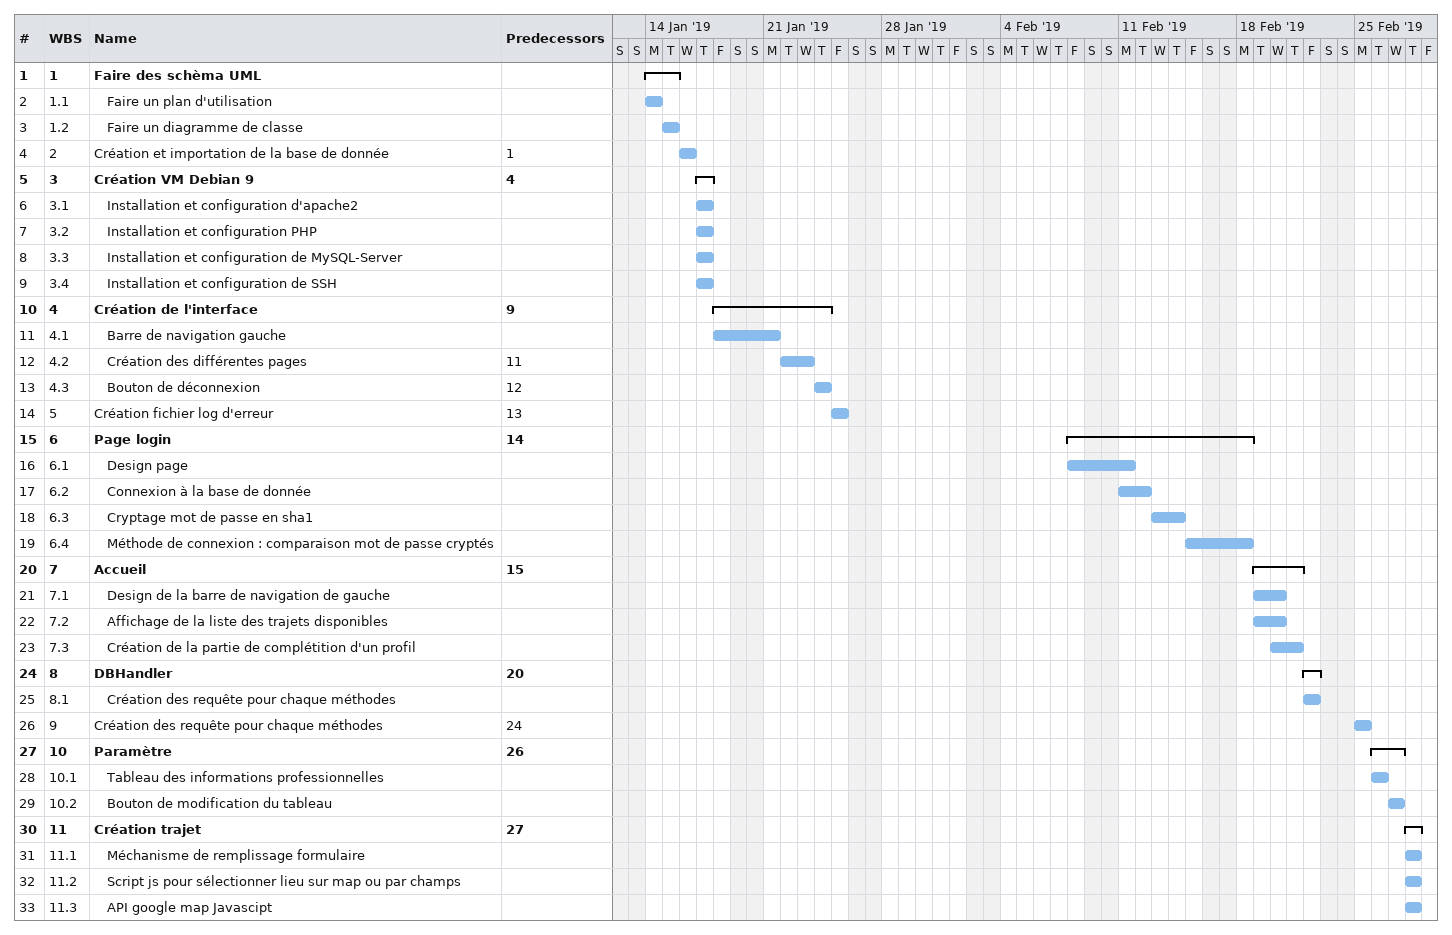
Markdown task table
| ID | WBS | Task | Start | Finish | Predecessors |
|---|---|---|---|---|---|
| 1 | 1 | **Faire des schèma UML** | 2019-01-14 | 2019-01-15 |  |
| 2 | 1.1 | Faire un plan d'utilisation | 2019-01-14 | 2019-01-14 |  |
| 3 | 1.2 | Faire un diagramme de classe | 2019-01-15 | 2019-01-15 |  |
| 4 | 2 | Création et importation de la base de donnée | 2019-01-16 | 2019-01-16 | 1 |
| 5 | 3 | **Création VM Debian 9** | 2019-01-17 | 2019-01-17 | 4 |
| 6 | 3.1 | Installation et configuration d'apache2 | 2019-01-17 | 2019-01-17 |  |
| 7 | 3.2 | Installation et configuration PHP | 2019-01-17 | 2019-01-17 |  |
| 8 | 3.3 | Installation et configuration de MySQL-Server | 2019-01-17 | 2019-01-17 |  |
| 9 | 3.4 | Installation et configuration de SSH | 2019-01-17 | 2019-01-17 |  |
| 10 | 4 | **Création de l'interface** | 2019-01-18 | 2019-01-24 | 9 |
| 11 | 4.1 | Barre de navigation gauche | 2019-01-18 | 2019-01-21 |  |
| 12 | 4.2 | Création des différentes pages | 2019-01-22 | 2019-01-23 | 11 |
| 13 | 4.3 | Bouton de déconnexion | 2019-01-24 | 2019-01-24 | 12 |
| 14 | 5 | Création fichier log d'erreur | 2019-01-25 | 2019-01-25 | 13 |
| 15 | 6 | **Page login** | 2019-02-08 | 2019-02-18 | 14 |
| 16 | 6.1 | Design page | 2019-02-08 | 2019-02-11 |  |
| 17 | 6.2 | Connexion à la base de donnée | 2019-02-11 | 2019-02-12 |  |
| 18 | 6.3 | Cryptage mot de passe en sha1 | 2019-02-13 | 2019-02-14 |  |
| 19 | 6.4 | Méthode de connexion : comparaison mot de passe cryptés | 2019-02-15 | 2019-02-18 |  |
| 20 | 7 | **Accueil** | 2019-02-19 | 2019-02-21 | 15 |
| 21 | 7.1 | Design de la barre de navigation de gauche | 2019-02-19 | 2019-02-20 |  |
| 22 | 7.2 | Affichage de la liste des trajets disponibles | 2019-02-19 | 2019-02-20 |  |
| 23 | 7.3 | Création de la partie de complétition d'un profil | 2019-02-20 | 2019-02-21 |  |
| 24 | 8 | **DBHandler** | 2019-02-22 | 2019-02-22 | 20 |
| 25 | 8.1 | Création des requête pour chaque méthodes | 2019-02-22 | 2019-02-22 |  |
| 26 | 9 | Création des requête pour chaque méthodes | 2019-02-25 | 2019-02-25 | 24 |
| 27 | 10 | **Paramètre** | 2019-02-26 | 2019-02-27 | 26 |
| 28 | 10.1 | Tableau des informations professionnelles | 2019-02-26 | 2019-02-26 |  |
| 29 | 10.2 | Bouton de modification du tableau | 2019-02-27 | 2019-02-27 |  |
| 30 | 11 | **Création trajet** | 2019-02-28 | 2019-02-28 | 27 |
| 31 | 11.1 | Méchanisme de remplissage formulaire | 2019-02-28 | 2019-02-28 |  |
| 32 | 11.2 | Script js pour sélectionner lieu sur map ou par champs | 2019-02-28 | 2019-02-28 |  |
| 33 | 11.3 | API google map Javascipt | 2019-02-28 | 2019-02-28 |  |
